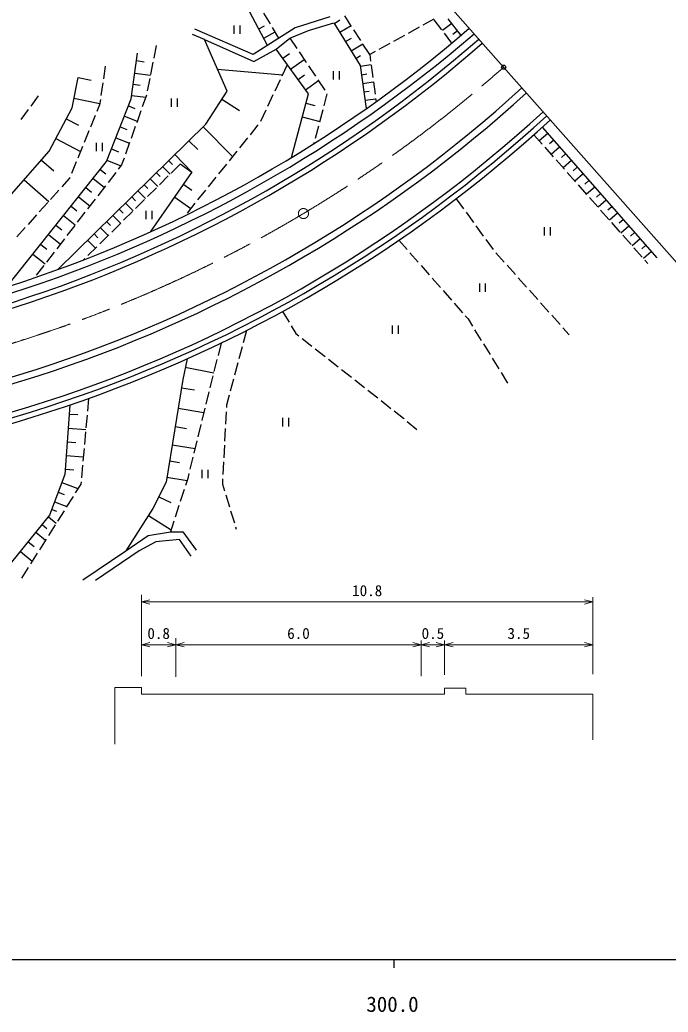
# Model space of a CAD drawing. Units: millimetres, scale not verified. Extents: x 40000 to 680000, y 20000 to 380000.
# Drawn here: x 323399 to 400724, y 198715 to 317102 of the extents above; entities that cross this region are included whole.
import ezdxf
from ezdxf.enums import TextEntityAlignment as Align

# ---------------------------------------------------------------- set-up
doc = ezdxf.new("R2010")
doc.units = ezdxf.units.MM
doc.header["$LTSCALE"] = 1000
doc.header["$PDMODE"] = 32
doc.header["$PDSIZE"] = 500
doc.linetypes.add('CHAIN', pattern=[18.5, 12, -1.5, 3.5, -1.5])
for name, color, linetype, lineweight in [('M-BGD', 7, 'Continuous', 25), ('M-BMK', 2, 'CHAIN', 13), ('M-STR-HTXT', 7, 'Continuous', 13), ('M-STR-STR1', 1, 'Continuous', 25), ('M-TTL-BAND', 7, 'Continuous', 25)]:
    doc.layers.add(name, color=color, linetype=linetype, lineweight=lineweight)
doc.layers.add('M-OTRS', color=6, linetype='Continuous')
doc.styles.add('ＭＳ ゴシック', font='')
doc.styles.get('ＭＳ ゴシック').set_extended_font_data('MS Gothic')

msp = doc.modelspace()

# ---------------------------------------------------------------- linework, layer by layer
at = {"layer": 'M-BGD'}
for p, q in [((352952, 314047), (350419, 318790)), ((353276, 316627), (352511, 317917)), ((360365, 317475), (356255, 316160)), ((362969, 316319), (362158, 317580)), ((348940, 316420), (348940, 315420)), ((349690, 315420), (349690, 316420)), ((356255, 316160), (351241, 312954)), ((351896, 316024), (352580, 316389)), ((354296, 314907), (353531, 316197)), ((357817, 315831), (360858, 316735)), ((360858, 316735), (363982, 311639)), ((360915, 316682), (361583, 317088)), ((361565, 315613), (362901, 316426)), ((371019, 316214), (369707, 315487)), ((372769, 317183), (371457, 316456)), ((373725, 315929), (372816, 317122)), ((374904, 316679), (373808, 315820)), ((376024, 315251), (374503, 317228)), ((345406, 314762), (344008, 315338)), ((351241, 312954), (344255, 315995)), ((352481, 314929), (353849, 315660)), ((353954, 313611), (355598, 314927)), ((355598, 314927), (357817, 315831)), ((355598, 314927), (356437, 313683)), ((362242, 314500), (362937, 314923)), ((364051, 314636), (363240, 315898)), ((369270, 315245), (367957, 314518)), ((374938, 314338), (374029, 315531)), ((375591, 315802), (375044, 315373)), ((339652, 314022), (339366, 312550)), ((348118, 308598), (345406, 314762)), ((345406, 314762), (351324, 312132)), ((362919, 313387), (364310, 314233)), ((365132, 312954), (364321, 314216)), ((367520, 314276), (366208, 313550)), ((336693, 307693), (337433, 313118)), ((351324, 312132), (353954, 313611)), ((357817, 308269), (353954, 313611)), ((354750, 312511), (355562, 313098)), ((356717, 313269), (357556, 312026)), ((363465, 312488), (364027, 312830)), ((365770, 313307), (365132, 312954)), ((365132, 312954), (365235, 312190)), ((333569, 311557), (333357, 310072)), ((337313, 312239), (338241, 312112)), ((339270, 312059), (338984, 310587)), ((355296, 311755), (354657, 310398)), ((355689, 311212), (357313, 312386)), ((357836, 311611), (358675, 310368)), ((363982, 311639), (364719, 306511)), ((363990, 311581), (365292, 311768)), ((365302, 311695), (365503, 310208)), ((329624, 306625), (330364, 310241)), ((330359, 310217), (331899, 309902)), ((337110, 310753), (338967, 310500)), ((346965, 311217), (354733, 310561)), ((356582, 309977), (357354, 310535)), ((360776, 310995), (360776, 309995)), ((361526, 309995), (361526, 310995)), ((364138, 310553), (364780, 310646)), ((333287, 309577), (333074, 308092)), ((336928, 309420), (337762, 309306)), ((338888, 310096), (338602, 308624)), ((354443, 309946), (353804, 308589)), ((357475, 308741), (359019, 309858)), ((358955, 309954), (359794, 308710)), ((364286, 309526), (365570, 309711)), ((365569, 309713), (365770, 308226)), ((325596, 308022), (324699, 306820)), ((336746, 308086), (338414, 307859)), ((338501, 308104), (338007, 306719)), ((338507, 308133), (338501, 308104)), ((345570, 304652), (348118, 308598)), ((353590, 308137), (352951, 306780)), ((355808, 300684), (357817, 308269)), ((360020, 308287), (359644, 306834)), ((364431, 308514), (365064, 308605)), ((326912, 301447), (329624, 306625)), ((329855, 307752), (332936, 307122)), ((332912, 306954), (332588, 306167)), ((333004, 307597), (332912, 306954)), ((333734, 300214), (336693, 307693)), ((336355, 306840), (337119, 306537)), ((341460, 307707), (341460, 306707)), ((342210, 306707), (342210, 307707)), ((347506, 307650), (349601, 306296)), ((357527, 307175), (358563, 306901)), ((364577, 307501), (365843, 307683)), ((365836, 307730), (365889, 307341)), ((324400, 306420), (323502, 305218)), ((332398, 305705), (331828, 304318)), ((335872, 305617), (337399, 305013)), ((337839, 306248), (337336, 304835)), ((352737, 306328), (352098, 304971)), ((357088, 305517), (359160, 304969)), ((359518, 306350), (359142, 304898)), ((327921, 287307), (345570, 304652)), ((328928, 305297), (330395, 304528)), ((335360, 304324), (336168, 304004)), ((337168, 304364), (336664, 302951)), ((345269, 304356), (348765, 300798)), ((351800, 304572), (350860, 303403)), ((359017, 304414), (358641, 302962)), ((385709, 304298), (399365, 288695)), ((331638, 303855), (331067, 302468)), ((384705, 303398), (385698, 302274)), ((386368, 303546), (385357, 302661)), ((327699, 302949), (330633, 301412)), ((330877, 302005), (330307, 300618)), ((332501, 302447), (332501, 301447)), ((333251, 301447), (333251, 302447)), ((334848, 303031), (336465, 302391)), ((336496, 302480), (335993, 301067)), ((343571, 302687), (344614, 301626)), ((350547, 303013), (349606, 301844)), ((358516, 302478), (358480, 302342)), ((386030, 301900), (387023, 300776)), ((387076, 302737), (386570, 302294)), ((387784, 301928), (386781, 301050)), ((316226, 289282), (326912, 301447)), ((334320, 301695), (335155, 301365)), ((341873, 301019), (343959, 298896)), ((349293, 301455), (348353, 300286)), ((388486, 301125), (387985, 300686)), ((321851, 285236), (333734, 300214)), ((325965, 300368), (327435, 299077)), ((330116, 300156), (329546, 298768)), ((333791, 300359), (335461, 299698)), ((335542, 299803), (335140, 299282)), ((335825, 300596), (335542, 299803)), ((340417, 299588), (341311, 298679)), ((341145, 300304), (341592, 299849)), ((342529, 299885), (341463, 298829)), ((343926, 298898), (342529, 299885)), ((348040, 299896), (347099, 298728)), ((387354, 300401), (388348, 299277)), ((389188, 300323), (388193, 299452)), ((389885, 299527), (389388, 299091)), ((332979, 299262), (333650, 298729)), ((334834, 298887), (333916, 297700)), ((339029, 291836), (343926, 298898)), ((339685, 298869), (340135, 298411)), ((341108, 298477), (340042, 297422)), ((346786, 298338), (345846, 297169)), ((388679, 298903), (389673, 297779)), ((390582, 298731), (389595, 297867)), ((323898, 298016), (326839, 295433)), ((329295, 298159), (328398, 297163)), ((329356, 298306), (329295, 298159)), ((332127, 298188), (333469, 297123)), ((333610, 297305), (332692, 296118)), ((338216, 297425), (338668, 296964)), ((338953, 298149), (339852, 297234)), ((342951, 297453), (343899, 296791)), ((390004, 297404), (390997, 296281)), ((391273, 297941), (390779, 297509)), ((328063, 296791), (327059, 295677)), ((330388, 295996), (331758, 294910)), ((331257, 297092), (331942, 296549)), ((336737, 295971), (337192, 295508)), ((337479, 296700), (338384, 295779)), ((339687, 297070), (338621, 296014)), ((345532, 296780), (344592, 295611)), ((391964, 297152), (390985, 296295)), ((392650, 296368), (392160, 295940)), ((326724, 295306), (325720, 294191)), ((329501, 294878), (330200, 294324)), ((332387, 295723), (331469, 294536)), ((335995, 295242), (336906, 294315)), ((338266, 295662), (337201, 294607)), ((341891, 295935), (343788, 294611)), ((344279, 295221), (343339, 294052)), ((375453, 295767), (376333, 294552)), ((391328, 295906), (392322, 294782)), ((393335, 295585), (392364, 294735)), ((394015, 294808), (393529, 294383)), ((325385, 293820), (324381, 292706)), ((328614, 293761), (330011, 292652)), ((331163, 294141), (330245, 292954)), ((334502, 293775), (335419, 292842)), ((335249, 294509), (335707, 294042)), ((336845, 294255), (335780, 293199)), ((338419, 294309), (338419, 293309)), ((339169, 293309), (339169, 294309)), ((376626, 294147), (377506, 292932)), ((392653, 294408), (393647, 293284)), ((394695, 294031), (393732, 293188)), ((327709, 292620), (328422, 292055)), ((329939, 292559), (329022, 291372)), ((333751, 293037), (334212, 292567)), ((335424, 292847), (334359, 291791)), ((377799, 292527), (378679, 291312)), ((393978, 292909), (394971, 291786)), ((395370, 293260), (394888, 292839)), ((396044, 292490), (395088, 291653)), ((324046, 292334), (323042, 291220)), ((326805, 291480), (328230, 290349)), ((332243, 291555), (332708, 291082)), ((334004, 291440), (332938, 290384)), ((332999, 292298), (333922, 291359)), ((385926, 292358), (385926, 291358)), ((386676, 291358), (386676, 292358)), ((395303, 291411), (396296, 290287)), ((396713, 291725), (396235, 291307)), ((325882, 290317), (326609, 289740)), ((328716, 290977), (327798, 289790)), ((331487, 290812), (332416, 289867)), ((368615, 290817), (369603, 289688)), ((378973, 290907), (379853, 289693)), ((397382, 290961), (396434, 290131)), ((398046, 290202), (397572, 289787)), ((324959, 289153), (326413, 288000)), ((327492, 289395), (326574, 288208)), ((332583, 290032), (331517, 288976)), ((369933, 289312), (370921, 288184)), ((380177, 289313), (381176, 288194)), ((396627, 289913), (397621, 288789)), ((398710, 289444), (397769, 288621)), ((326268, 287813), (325351, 286626)), ((331162, 288624), (331001, 288465)), ((371251, 287808), (372239, 286680)), ((381510, 287821), (382509, 286703)), ((397952, 288414), (398289, 288033)), ((372569, 286303), (373557, 285175)), ((378203, 285644), (378203, 284644)), ((378953, 284644), (378953, 285644)), ((382842, 286330), (383842, 285211)), ((373886, 284799), (374875, 283671)), ((384175, 284839), (385174, 283720)), ((375204, 283295), (376193, 282166)), ((385507, 283347), (386507, 282229)), ((354736, 282303), (355513, 281020)), ((376522, 281790), (376853, 281412)), ((386840, 281856), (387839, 280737)), ((355772, 280592), (356328, 279674)), ((367805, 280653), (367805, 279653)), ((368555, 279653), (368555, 280653)), ((376853, 281412), (377377, 280563)), ((350433, 280036), (350044, 278587)), ((356328, 279674), (356663, 279410)), ((377640, 280138), (378427, 278861)), ((388172, 280364), (388937, 279508)), ((347391, 278531), (347033, 277075)), ((357056, 279101), (358235, 278173)), ((378690, 278436), (379478, 277159)), ((349915, 278104), (349527, 276655)), ((358628, 277864), (359806, 276936)), ((343336, 276646), (342838, 274212)), ((346913, 276589), (346555, 275132)), ((349397, 276172), (349009, 274723)), ((360199, 276627), (361378, 275699)), ((379740, 276734), (380528, 275457)), ((343136, 275668), (346517, 274976)), ((361771, 275390), (362950, 274462)), ((380790, 275032), (381578, 273755)), ((342838, 274212), (340851, 261963)), ((346436, 274647), (346077, 273190)), ((348880, 274240), (348492, 272791)), ((363342, 274153), (364521, 273225)), ((342676, 273216), (344215, 272967)), ((345958, 272705), (345600, 271248)), ((348362, 272308), (348052, 271149)), ((364914, 272916), (366093, 271988)), ((329348, 271142), (328768, 262873)), ((331594, 271926), (331459, 270432)), ((348052, 271149), (348036, 270849)), ((366486, 271679), (367664, 270751)), ((329273, 270072), (330326, 269999)), ((331414, 269934), (331279, 268440)), ((342277, 270754), (345355, 270255)), ((345480, 270763), (345122, 269306)), ((348010, 270350), (347931, 268852)), ((368057, 270442), (369156, 269577)), ((345002, 268821), (344644, 267364)), ((354734, 269602), (354734, 268602)), ((355484, 268602), (355484, 269602)), ((369156, 269577), (369233, 269511)), ((369614, 269188), (370757, 268216)), ((329155, 268387), (331261, 268240)), ((331234, 267942), (331099, 266448)), ((341923, 268573), (343287, 268352)), ((347905, 268353), (347826, 266855)), ((329040, 266755), (330061, 266683)), ((341570, 266392), (344296, 265950)), ((344525, 266879), (344166, 265422)), ((331054, 265950), (330919, 264456)), ((347800, 266356), (347721, 264858)), ((328926, 265122), (330967, 264979)), ((341258, 264471), (342459, 264277)), ((344047, 264936), (343689, 263480)), ((347694, 264358), (347616, 262861)), ((328768, 262873), (326947, 257990)), ((328811, 263479), (329838, 263407)), ((330874, 263958), (330739, 262464)), ((343569, 262994), (343417, 262376)), ((345109, 263423), (345109, 262423)), ((345859, 262423), (345859, 263423)), ((328405, 261898), (330334, 261179)), ((330672, 261714), (330007, 260660)), ((330694, 261966), (330672, 261714)), ((340851, 261963), (339279, 258818)), ((340947, 262551), (343347, 262162)), ((343417, 262376), (343150, 261555)), ((347589, 262361), (347555, 261714)), ((347555, 261714), (347806, 260900)), ((327973, 260741), (328696, 260471)), ((342996, 261079), (342533, 259653)), ((327541, 259583), (328988, 259044)), ((329740, 260237), (328940, 258968)), ((339977, 260213), (341403, 259500)), ((347953, 260422), (348394, 258988)), ((327206, 258684), (327768, 258475)), ((328674, 258545), (327874, 257276)), ((339279, 258818), (336051, 253769)), ((342378, 259177), (341915, 257750)), ((348541, 258510), (348982, 257077)), ((326947, 257990), (318009, 246983)), ((326809, 257820), (327741, 257064)), ((338745, 257982), (341432, 256263)), ((341761, 257275), (341348, 256004)), ((325311, 255976), (326464, 255039)), ((326060, 256898), (326637, 256430)), ((327607, 256853), (326807, 255584)), ((338700, 255590), (341348, 256004)), ((341348, 256004), (342838, 256004)), ((342838, 256004), (344410, 253852)), ((349129, 256599), (349211, 256335)), ((324384, 254834), (325098, 254254)), ((326541, 255161), (325741, 253892)), ((336051, 253769), (338700, 255590)), ((339610, 254845), (337624, 253769)), ((342424, 255093), (339610, 254845)), ((343831, 253107), (342424, 255093)), ((323457, 253692), (324884, 252533)), ((325474, 253469), (324675, 252200)), ((330920, 250293), (336051, 253769)), ((337624, 253769), (332410, 250210)), ((324408, 251777), (323608, 250508))]:
    msp.add_line(p, q, dxfattribs=at)
for centre, radius, start, end in [((273933, 435617), 158698, 266.20752, 310.77331), ((273933, 435617), 157830, 266.20752, 310.77331), ((276955, 425638), 158644, 264.82602, 312.34699), ((276955, 425638), 157844, 264.82602, 312.34699), ((277111, 424418), 161932, 264.69284, 312.57873)]:
    msp.add_arc(centre, radius, start, end, dxfattribs=at)
at = {"layer": 'M-BMK'}
msp.add_circle((357224, 293992), 600, dxfattribs=at)
msp.add_arc((275258, 431149), 159782, 265.60426, 311.48335, dxfattribs=at)
at = {"layer": 'M-OTRS'}
msp.add_point((381099, 311449), dxfattribs=at)
at = {"layer": 'M-STR-HTXT'}
for p, q in [((381099, 311449), (349817, 346827)), ((381099, 311449), (404730, 284723)), ((337906, 238808), (337906, 248513)), ((337906, 247650), (338906, 247913)), ((337906, 247650), (391748, 247650)), ((337906, 247650), (338906, 247387)), ((391748, 247650), (390748, 247913)), ((391748, 247650), (390748, 247387)), ((391748, 239024), (391748, 248225)), ((337906, 242546), (338906, 242810)), ((342003, 242546), (341003, 242810)), ((342003, 238736), (342003, 243337)), ((342003, 242546), (343003, 242810)), ((371261, 242546), (370261, 242810)), ((371261, 238808), (371261, 243050)), ((371261, 242546), (372261, 242810)), ((374065, 242546), (373065, 242810)), ((374065, 238952), (374065, 243050)), ((374065, 242546), (375065, 242810)), ((391748, 242546), (390748, 242810)), ((337906, 242546), (342003, 242546)), ((337906, 242546), (338906, 242283)), ((342003, 242546), (341003, 242283)), ((342003, 242546), (371261, 242546)), ((342003, 242546), (343003, 242283)), ((371261, 242546), (370261, 242283)), ((371261, 242546), (374065, 242546)), ((371261, 242546), (372261, 242283)), ((374065, 242546), (373065, 242283)), ((374065, 242546), (391748, 242546)), ((374065, 242546), (375065, 242283)), ((391748, 242546), (390748, 242283)), ((334743, 230685), (334743, 237442)), ((334743, 237442), (337906, 237442)), ((337906, 237442), (337906, 236652)), ((374065, 236652), (374065, 237371)), ((374065, 237371), (376581, 237371)), ((376581, 237371), (376581, 236652)), ((337906, 236652), (374065, 236652)), ((376581, 236652), (391748, 236652)), ((391748, 236652), (391748, 231188))]:
    msp.add_line(p, q, dxfattribs=at)
at = {"layer": 'M-STR-STR1'}
for centre, radius, start, end in [((274874, 432675), 157344, 265.77782, 311.22004), ((274874, 432675), 156694, 265.77782, 311.22004), ((277111, 424418), 161285, 264.69284, 312.57873), ((277111, 424418), 160635, 264.69284, 312.57873)]:
    msp.add_arc(centre, radius, start, end, dxfattribs=at)
at = {"layer": 'M-TTL-BAND'}
for p, q in [((40000, 205000), (579000, 205000)), ((368000, 205000), (368000, 204000))]:
    msp.add_line(p, q, dxfattribs=at)

# ---------------------------------------------------------------- texts
at = {"layer": 'M-STR-HTXT', "style": 'ＭＳ ゴシック'}
for s, p in [('10.8', (364827, 247950)), ('0.8', (339955, 242846)), ('6.0', (356632, 242846)), ('0.5', (372663, 242846)), ('3.5', (382906, 242846))]:
    msp.add_text(s, height=1320, dxfattribs=at).set_placement(p, align=Align.BOTTOM_CENTER)
at = {"layer": 'M-TTL-BAND', "style": 'ＭＳ ゴシック'}
msp.add_text('300.0', height=1833, dxfattribs=at).set_placement((367844, 198195), align=Align.BOTTOM_CENTER)

doc.saveas('drawing.dxf')
